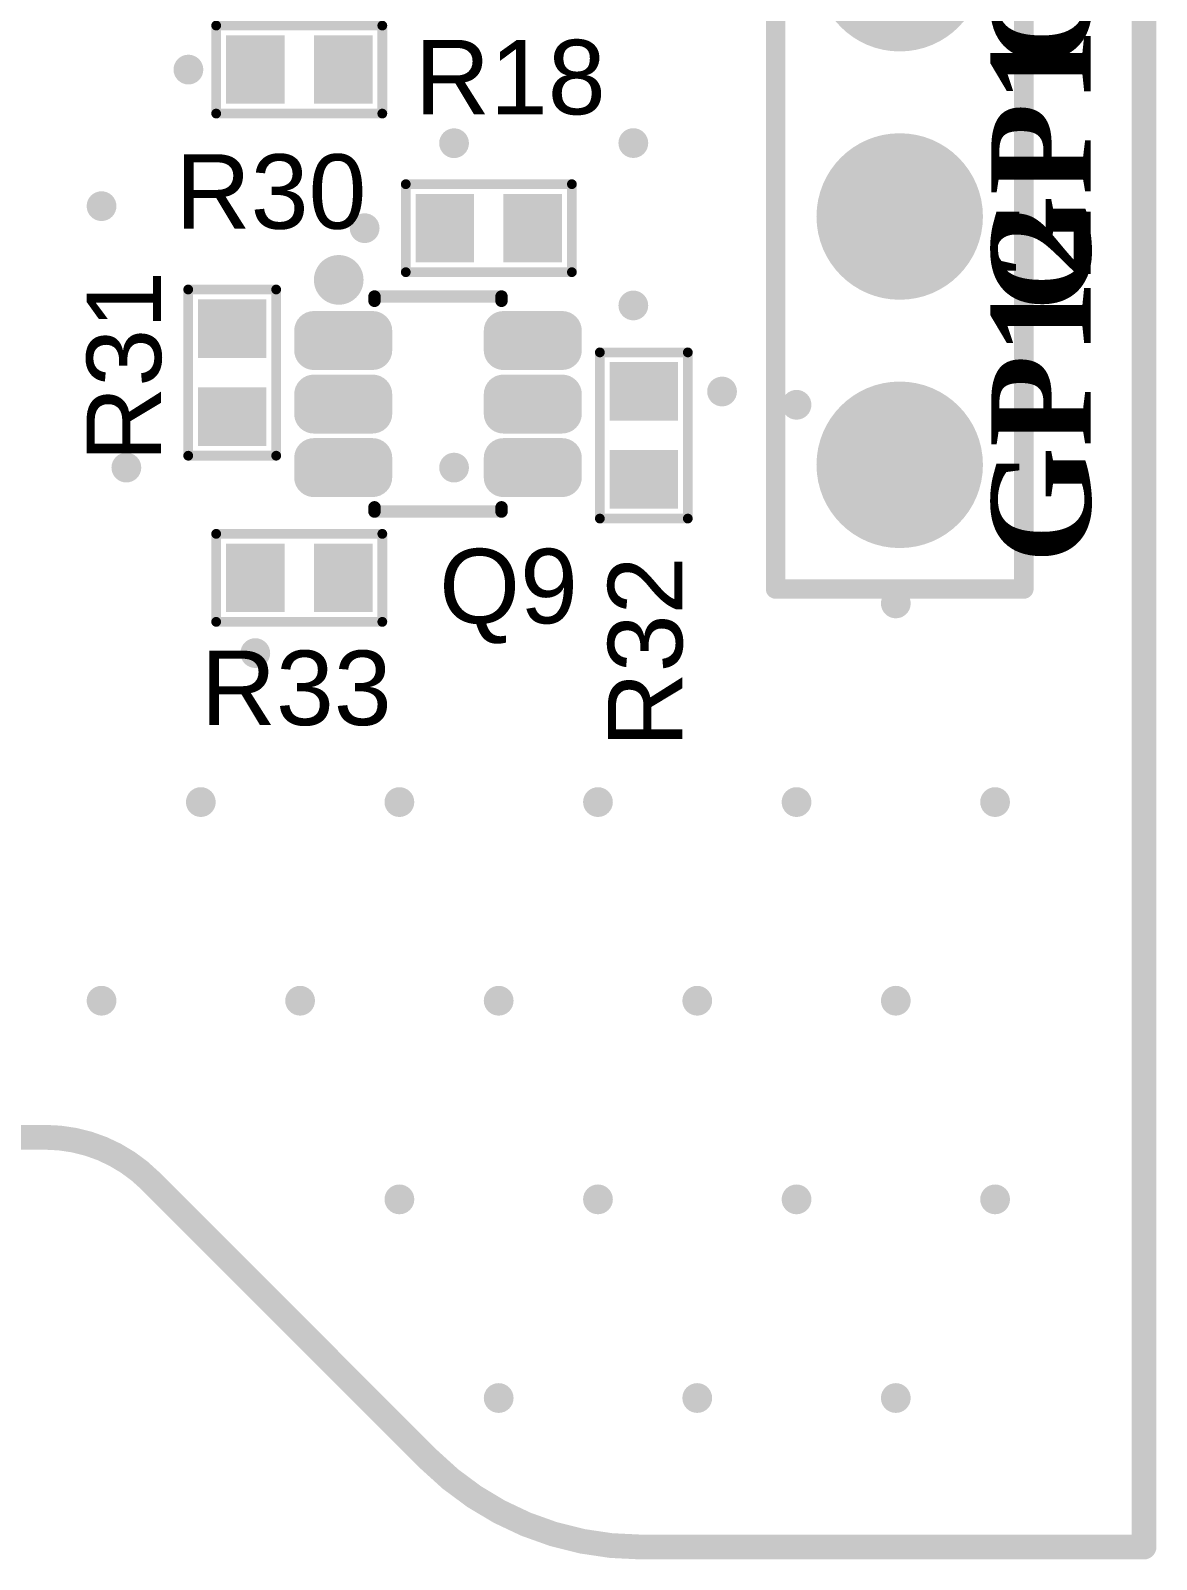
# Model space of a CAD drawing. Header units: inches. Extents: x 3.09 to 5.07, y 1.45 to 3.28.
# Drawn here: x 4.611 to 5.065, y 1.455 to 2.071 of the extents above; entities that cross this region are included whole.
import ezdxf

# ---------------------------------------------------------------- set-up
doc = ezdxf.new("R2010")
doc.units = ezdxf.units.IN
doc.header["$MEASUREMENT"] = 0
for name, color, linetype in [('BottomOverlay', 54, 'Continuous'), ('BottomSolder', 6, 'Continuous'), ('KeepOutLayer', 6, 'Continuous'), ('MultiLayer', 9, 'Continuous'), ('PadHoleLayer', 156, 'Continuous'), ('TopOverlay', 2, 'Continuous'), ('TopPaste', 8, 'Continuous'), ('TopSolder', 216, 'Continuous'), ('ViaHoleLayer', 16, 'Continuous')]:
    doc.layers.add(name, color=color, linetype=linetype)
doc.styles.add('Arial', font='', dxfattribs={"height": 0.2})
doc.styles.add('Times New Roman_Bold', font='', dxfattribs={"height": 0.2})
doc.styles.get('Arial').set_extended_font_data('Arial')
doc.styles.get('Times New Roman_Bold').set_extended_font_data('Times New Roman', bold=True)

# ---------------------------------------------------------------- blocks, each defined once
blk = doc.blocks.new('HDR1X10_B_16')
at = {"layer": 'BottomSolder'}
h = blk.add_hatch(color=6, dxfattribs=at)
edge = h.paths.add_edge_path()
edge.add_arc((0.7, 0), 0.03353, 0, 360)
h = blk.add_hatch(color=6, dxfattribs=at)
edge = h.paths.add_edge_path()
edge.add_arc((0.8, 0), 0.03353, 0, 360)
h = blk.add_hatch(color=6, dxfattribs=at)
edge = h.paths.add_edge_path()
edge.add_arc((0.9, 0), 0.03353, 0, 360)
at = {"layer": 'MultiLayer'}
h = blk.add_hatch(color=9, dxfattribs=at)
edge = h.paths.add_edge_path()
edge.add_arc((0.7, 0), 0.02953, 0, 360)
h = blk.add_hatch(color=9, dxfattribs=at)
edge = h.paths.add_edge_path()
edge.add_arc((0.8, 0), 0.02953, 0, 360)
h = blk.add_hatch(color=9, dxfattribs=at)
edge = h.paths.add_edge_path()
edge.add_arc((0.9, 0), 0.02953, 0, 360)
at = {"layer": 'PadHoleLayer'}
h = blk.add_hatch(color=156, dxfattribs=at)
edge = h.paths.add_edge_path()
edge.add_arc((0.8, 0), 0.01772, 0, 360)
h = blk.add_hatch(color=156, dxfattribs=at)
edge = h.paths.add_edge_path()
edge.add_arc((0.9, 0), 0.01772, 0, 360)
at = {"layer": 'TopSolder'}
h = blk.add_hatch(color=216, dxfattribs=at)
edge = h.paths.add_edge_path()
edge.add_arc((0.7, 0), 0.03353, 0, 360)
h = blk.add_hatch(color=216, dxfattribs=at)
edge = h.paths.add_edge_path()
edge.add_arc((0.8, 0), 0.03353, 0, 360)
h = blk.add_hatch(color=216, dxfattribs=at)
edge = h.paths.add_edge_path()
edge.add_arc((0.9, 0), 0.03353, 0, 360)
at = {"layer": 'BottomOverlay'}
for points in [[(0.95, 0.05, 0.00787, 0.00787, 0), (-0.05, 0.05, 0.00787, 0.00787, 0)], [(0.95, -0.05, 0.00787, 0.00787, 0), (0.95, 0.05, 0.00787, 0.00787, 0)], [(0.95, -0.05, 0.00787, 0.00787, 0), (0.025, -0.05, 0.00787, 0.00787, 0)]]:
    blk.add_lwpolyline(points, format="xyseb", dxfattribs=at)
for points in [[(0.94803, 0.05, 0.00394, 0.00394, 1), (0.95197, 0.05, 0.00394, 0.00394, 1)], [(0.94803, 0.05, 0.00394, 0.00394, 1), (0.95197, 0.05, 0.00394, 0.00394, 1)], [(0.94803, -0.05, 0.00394, 0.00394, 1), (0.95197, -0.05, 0.00394, 0.00394, 1)], [(0.94803, -0.05, 0.00394, 0.00394, 1), (0.95197, -0.05, 0.00394, 0.00394, 1)]]:
    blk.add_lwpolyline(points, format="xyseb", close=True, dxfattribs=at)
blk = doc.blocks.new('R0402_35')
at = {"layer": 'TopPaste'}
for points in [[(-0.02756, -0.01181), (-0.02756, 0.01181), (-0.00787, 0.01181), (-0.00787, -0.01181)], [(0.00787, -0.01181), (0.00787, 0.01181), (0.02756, 0.01181), (0.02756, -0.01181)]]:
    blk.add_hatch(color=8, dxfattribs=at).paths.add_polyline_path(points)
at = {"layer": 'TopSolder'}
for points in [[(-0.02953, -0.01378), (-0.02953, 0.01378), (-0.00591, 0.01378), (-0.00591, -0.01378)], [(0.00591, -0.01378), (0.00591, 0.01378), (0.02953, 0.01378), (0.02953, -0.01378)]]:
    blk.add_hatch(color=216, dxfattribs=at).paths.add_polyline_path(points)
at = {"layer": 'TopOverlay'}
for points in [[(-0.03346, -0.01772, 0.00394, 0.00394, 0), (-0.03346, 0.01772, 0.00394, 0.00394, 0)], [(-0.03346, 0.01772, 0.00394, 0.00394, 0), (0.03346, 0.01772, 0.00394, 0.00394, 0)], [(0.03346, -0.01772, 0.00394, 0.00394, 0), (0.03346, 0.01772, 0.00394, 0.00394, 0)], [(-0.03346, -0.01772, 0.00394, 0.00394, 0), (0.03346, -0.01772, 0.00394, 0.00394, 0)]]:
    blk.add_lwpolyline(points, format="xyseb", dxfattribs=at)
for points in [[(-0.03445, 0.01772, 0.00197, 0.00197, 1), (-0.03248, 0.01772, 0.00197, 0.00197, 1)], [(-0.03445, 0.01772, 0.00197, 0.00197, 1), (-0.03248, 0.01772, 0.00197, 0.00197, 1)], [(0.03248, 0.01772, 0.00197, 0.00197, 1), (0.03445, 0.01772, 0.00197, 0.00197, 1)], [(0.03248, 0.01772, 0.00197, 0.00197, 1), (0.03445, 0.01772, 0.00197, 0.00197, 1)], [(-0.03445, -0.01772, 0.00197, 0.00197, 1), (-0.03248, -0.01772, 0.00197, 0.00197, 1)], [(-0.03445, -0.01772, 0.00197, 0.00197, 1), (-0.03248, -0.01772, 0.00197, 0.00197, 1)], [(0.03248, -0.01772, 0.00197, 0.00197, 1), (0.03445, -0.01772, 0.00197, 0.00197, 1)], [(0.03248, -0.01772, 0.00197, 0.00197, 1), (0.03445, -0.01772, 0.00197, 0.00197, 1)]]:
    blk.add_lwpolyline(points, format="xyseb", close=True, dxfattribs=at)
blk = doc.blocks.new('R0402_36')
at = {"layer": 'TopPaste'}
for points in [[(-0.02756, -0.01181), (-0.02756, 0.01181), (-0.00787, 0.01181), (-0.00787, -0.01181)], [(0.00787, -0.01181), (0.00787, 0.01181), (0.02756, 0.01181), (0.02756, -0.01181)]]:
    blk.add_hatch(color=8, dxfattribs=at).paths.add_polyline_path(points)
at = {"layer": 'TopSolder'}
for points in [[(-0.02953, -0.01378), (-0.02953, 0.01378), (-0.00591, 0.01378), (-0.00591, -0.01378)], [(0.00591, -0.01378), (0.00591, 0.01378), (0.02953, 0.01378), (0.02953, -0.01378)]]:
    blk.add_hatch(color=216, dxfattribs=at).paths.add_polyline_path(points)
at = {"layer": 'TopOverlay'}
for points in [[(-0.03346, 0.01772, 0.00394, 0.00394, 0), (-0.03346, -0.01772, 0.00394, 0.00394, 0)], [(-0.03346, 0.01772, 0.00394, 0.00394, 0), (0.03346, 0.01772, 0.00394, 0.00394, 0)], [(0.03346, 0.01772, 0.00394, 0.00394, 0), (0.03346, -0.01772, 0.00394, 0.00394, 0)], [(-0.03346, -0.01772, 0.00394, 0.00394, 0), (0.03346, -0.01772, 0.00394, 0.00394, 0)]]:
    blk.add_lwpolyline(points, format="xyseb", dxfattribs=at)
for points in [[(-0.03445, 0.01772, 0.00197, 0.00197, 1), (-0.03248, 0.01772, 0.00197, 0.00197, 1)], [(-0.03445, 0.01772, 0.00197, 0.00197, 1), (-0.03248, 0.01772, 0.00197, 0.00197, 1)], [(0.03248, 0.01772, 0.00197, 0.00197, 1), (0.03445, 0.01772, 0.00197, 0.00197, 1)], [(0.03248, 0.01772, 0.00197, 0.00197, 1), (0.03445, 0.01772, 0.00197, 0.00197, 1)], [(-0.03445, -0.01772, 0.00197, 0.00197, 1), (-0.03248, -0.01772, 0.00197, 0.00197, 1)], [(-0.03445, -0.01772, 0.00197, 0.00197, 1), (-0.03248, -0.01772, 0.00197, 0.00197, 1)], [(0.03248, -0.01772, 0.00197, 0.00197, 1), (0.03445, -0.01772, 0.00197, 0.00197, 1)], [(0.03248, -0.01772, 0.00197, 0.00197, 1), (0.03445, -0.01772, 0.00197, 0.00197, 1)]]:
    blk.add_lwpolyline(points, format="xyseb", close=True, dxfattribs=at)
blk = doc.blocks.new('R0402_37')
at = {"layer": 'TopPaste'}
for points in [[(-0.02756, -0.01181), (-0.02756, 0.01181), (-0.00787, 0.01181), (-0.00787, -0.01181)], [(0.00787, -0.01181), (0.00787, 0.01181), (0.02756, 0.01181), (0.02756, -0.01181)]]:
    blk.add_hatch(color=8, dxfattribs=at).paths.add_polyline_path(points)
at = {"layer": 'TopSolder'}
for points in [[(-0.02953, -0.01378), (-0.02953, 0.01378), (-0.00591, 0.01378), (-0.00591, -0.01378)], [(0.00591, -0.01378), (0.00591, 0.01378), (0.02953, 0.01378), (0.02953, -0.01378)]]:
    blk.add_hatch(color=216, dxfattribs=at).paths.add_polyline_path(points)
at = {"layer": 'TopOverlay'}
for points in [[(-0.03346, 0.01772, 0.00394, 0.00394, 0), (-0.03346, -0.01772, 0.00394, 0.00394, 0)], [(-0.03346, 0.01772, 0.00394, 0.00394, 0), (0.03346, 0.01772, 0.00394, 0.00394, 0)], [(0.03346, 0.01772, 0.00394, 0.00394, 0), (0.03346, -0.01772, 0.00394, 0.00394, 0)], [(-0.03346, -0.01772, 0.00394, 0.00394, 0), (0.03346, -0.01772, 0.00394, 0.00394, 0)]]:
    blk.add_lwpolyline(points, format="xyseb", dxfattribs=at)
for points in [[(-0.03445, 0.01772, 0.00197, 0.00197, 1), (-0.03248, 0.01772, 0.00197, 0.00197, 1)], [(-0.03445, 0.01772, 0.00197, 0.00197, 1), (-0.03248, 0.01772, 0.00197, 0.00197, 1)], [(0.03248, 0.01772, 0.00197, 0.00197, 1), (0.03445, 0.01772, 0.00197, 0.00197, 1)], [(0.03248, 0.01772, 0.00197, 0.00197, 1), (0.03445, 0.01772, 0.00197, 0.00197, 1)], [(-0.03445, -0.01772, 0.00197, 0.00197, 1), (-0.03248, -0.01772, 0.00197, 0.00197, 1)], [(-0.03445, -0.01772, 0.00197, 0.00197, 1), (-0.03248, -0.01772, 0.00197, 0.00197, 1)], [(0.03248, -0.01772, 0.00197, 0.00197, 1), (0.03445, -0.01772, 0.00197, 0.00197, 1)], [(0.03248, -0.01772, 0.00197, 0.00197, 1), (0.03445, -0.01772, 0.00197, 0.00197, 1)]]:
    blk.add_lwpolyline(points, format="xyseb", close=True, dxfattribs=at)
blk = doc.blocks.new('R0402_40')
at = {"layer": 'TopPaste'}
for points in [[(-0.02756, -0.01181), (-0.02756, 0.01181), (-0.00787, 0.01181), (-0.00787, -0.01181)], [(0.00787, -0.01181), (0.00787, 0.01181), (0.02756, 0.01181), (0.02756, -0.01181)]]:
    blk.add_hatch(color=8, dxfattribs=at).paths.add_polyline_path(points)
at = {"layer": 'TopSolder'}
for points in [[(-0.02953, -0.01378), (-0.02953, 0.01378), (-0.00591, 0.01378), (-0.00591, -0.01378)], [(0.00591, -0.01378), (0.00591, 0.01378), (0.02953, 0.01378), (0.02953, -0.01378)]]:
    blk.add_hatch(color=216, dxfattribs=at).paths.add_polyline_path(points)
at = {"layer": 'TopOverlay'}
for points in [[(-0.03346, 0.01772, 0.00394, 0.00394, 0), (-0.03346, -0.01772, 0.00394, 0.00394, 0)], [(0.03346, 0.01772, 0.00394, 0.00394, 0), (-0.03346, 0.01772, 0.00394, 0.00394, 0)], [(0.03346, 0.01772, 0.00394, 0.00394, 0), (0.03346, -0.01772, 0.00394, 0.00394, 0)], [(0.03346, -0.01772, 0.00394, 0.00394, 0), (-0.03346, -0.01772, 0.00394, 0.00394, 0)]]:
    blk.add_lwpolyline(points, format="xyseb", dxfattribs=at)
for points in [[(-0.03445, 0.01772, 0.00197, 0.00197, 1), (-0.03248, 0.01772, 0.00197, 0.00197, 1)], [(-0.03445, 0.01772, 0.00197, 0.00197, 1), (-0.03248, 0.01772, 0.00197, 0.00197, 1)], [(0.03248, 0.01772, 0.00197, 0.00197, 1), (0.03445, 0.01772, 0.00197, 0.00197, 1)], [(0.03248, 0.01772, 0.00197, 0.00197, 1), (0.03445, 0.01772, 0.00197, 0.00197, 1)], [(-0.03445, -0.01772, 0.00197, 0.00197, 1), (-0.03248, -0.01772, 0.00197, 0.00197, 1)], [(-0.03445, -0.01772, 0.00197, 0.00197, 1), (-0.03248, -0.01772, 0.00197, 0.00197, 1)], [(0.03248, -0.01772, 0.00197, 0.00197, 1), (0.03445, -0.01772, 0.00197, 0.00197, 1)], [(0.03248, -0.01772, 0.00197, 0.00197, 1), (0.03445, -0.01772, 0.00197, 0.00197, 1)]]:
    blk.add_lwpolyline(points, format="xyseb", close=True, dxfattribs=at)
blk = doc.blocks.new('R0402_53')
at = {"layer": 'TopPaste'}
for points in [[(-0.02756, -0.01181), (-0.02756, 0.01181), (-0.00787, 0.01181), (-0.00787, -0.01181)], [(0.00787, -0.01181), (0.00787, 0.01181), (0.02756, 0.01181), (0.02756, -0.01181)]]:
    blk.add_hatch(color=8, dxfattribs=at).paths.add_polyline_path(points)
at = {"layer": 'TopSolder'}
for points in [[(-0.02953, -0.01378), (-0.02953, 0.01378), (-0.00591, 0.01378), (-0.00591, -0.01378)], [(0.00591, -0.01378), (0.00591, 0.01378), (0.02953, 0.01378), (0.02953, -0.01378)]]:
    blk.add_hatch(color=216, dxfattribs=at).paths.add_polyline_path(points)
at = {"layer": 'TopOverlay'}
for points in [[(-0.03346, -0.01772, 0.00394, 0.00394, 0), (-0.03346, 0.01772, 0.00394, 0.00394, 0)], [(-0.03346, 0.01772, 0.00394, 0.00394, 0), (0.03346, 0.01772, 0.00394, 0.00394, 0)], [(0.03346, -0.01772, 0.00394, 0.00394, 0), (0.03346, 0.01772, 0.00394, 0.00394, 0)], [(-0.03346, -0.01772, 0.00394, 0.00394, 0), (0.03346, -0.01772, 0.00394, 0.00394, 0)]]:
    blk.add_lwpolyline(points, format="xyseb", dxfattribs=at)
for points in [[(-0.03445, 0.01772, 0.00197, 0.00197, 1), (-0.03248, 0.01772, 0.00197, 0.00197, 1)], [(-0.03445, 0.01772, 0.00197, 0.00197, 1), (-0.03248, 0.01772, 0.00197, 0.00197, 1)], [(0.03248, 0.01772, 0.00197, 0.00197, 1), (0.03445, 0.01772, 0.00197, 0.00197, 1)], [(0.03248, 0.01772, 0.00197, 0.00197, 1), (0.03445, 0.01772, 0.00197, 0.00197, 1)], [(-0.03445, -0.01772, 0.00197, 0.00197, 1), (-0.03248, -0.01772, 0.00197, 0.00197, 1)], [(-0.03445, -0.01772, 0.00197, 0.00197, 1), (-0.03248, -0.01772, 0.00197, 0.00197, 1)], [(0.03248, -0.01772, 0.00197, 0.00197, 1), (0.03445, -0.01772, 0.00197, 0.00197, 1)], [(0.03248, -0.01772, 0.00197, 0.00197, 1), (0.03445, -0.01772, 0.00197, 0.00197, 1)]]:
    blk.add_lwpolyline(points, format="xyseb", close=True, dxfattribs=at)
blk = doc.blocks.new('SOT_363_6_62')
at = {"layer": 'TopPaste'}
h = blk.add_hatch(color=8, dxfattribs=at)
edge = h.paths.add_edge_path()
edge.add_arc((-0.029528, 0.049998), 0.003937, 90, 180)
edge.add_line((-0.033465, 0.049998), (-0.033465, 0.026376))
edge.add_arc((-0.029528, 0.026376), 0.003937, 180, 270)
edge.add_line((-0.029528, 0.022439), (-0.021654, 0.022439))
edge.add_arc((-0.021654, 0.026376), 0.003937, 270, 360)
edge.add_line((-0.017717, 0.026376), (-0.017717, 0.049998))
edge.add_arc((-0.021654, 0.049998), 0.003937, 0, 90)
edge.add_line((-0.021654, 0.053935), (-0.029528, 0.053935))
h = blk.add_hatch(color=8, dxfattribs=at)
edge = h.paths.add_edge_path()
edge.add_arc((-0.003937, 0.049998), 0.003937, 90, 180)
edge.add_line((-0.007874, 0.049998), (-0.007874, 0.026376))
edge.add_arc((-0.003937, 0.026376), 0.003937, 180, 270)
edge.add_line((-0.003937, 0.022439), (0.003937, 0.022439))
edge.add_arc((0.003937, 0.026376), 0.003937, 270, 360)
edge.add_line((0.007874, 0.026376), (0.007874, 0.049998))
edge.add_arc((0.003937, 0.049998), 0.003937, 0, 90)
edge.add_line((0.003937, 0.053935), (-0.003937, 0.053935))
h = blk.add_hatch(color=8, dxfattribs=at)
edge = h.paths.add_edge_path()
edge.add_arc((0.021654, 0.049998), 0.003937, 90, 180)
edge.add_line((0.017717, 0.049998), (0.017717, 0.026376))
edge.add_arc((0.021654, 0.026376), 0.003937, 180, 270)
edge.add_line((0.021654, 0.022439), (0.029528, 0.022439))
edge.add_arc((0.029528, 0.026376), 0.003937, 270, 360)
edge.add_line((0.033465, 0.026376), (0.033465, 0.049998))
edge.add_arc((0.029528, 0.049998), 0.003937, 0, 90)
edge.add_line((0.029528, 0.053935), (0.021654, 0.053935))
h = blk.add_hatch(color=8, dxfattribs=at)
edge = h.paths.add_edge_path()
edge.add_arc((-0.029528, -0.026382), 0.003937, 90, 180)
edge.add_line((-0.033465, -0.026382), (-0.033465, -0.050004))
edge.add_arc((-0.029528, -0.050004), 0.003937, 180, 270)
edge.add_line((-0.029528, -0.053941), (-0.021654, -0.053941))
edge.add_arc((-0.021654, -0.050004), 0.003937, 270, 360)
edge.add_line((-0.017717, -0.050004), (-0.017717, -0.026382))
edge.add_arc((-0.021654, -0.026382), 0.003937, 0, 90)
edge.add_line((-0.021654, -0.022445), (-0.029528, -0.022445))
h = blk.add_hatch(color=8, dxfattribs=at)
edge = h.paths.add_edge_path()
edge.add_arc((-0.003937, -0.026382), 0.003937, 90, 180)
edge.add_line((-0.007874, -0.026382), (-0.007874, -0.050004))
edge.add_arc((-0.003937, -0.050004), 0.003937, 180, 270)
edge.add_line((-0.003937, -0.053941), (0.003937, -0.053941))
edge.add_arc((0.003937, -0.050004), 0.003937, 270, 360)
edge.add_line((0.007874, -0.050004), (0.007874, -0.026382))
edge.add_arc((0.003937, -0.026382), 0.003937, 0, 90)
edge.add_line((0.003937, -0.022445), (-0.003937, -0.022445))
h = blk.add_hatch(color=8, dxfattribs=at)
edge = h.paths.add_edge_path()
edge.add_arc((0.021654, -0.026382), 0.003937, 90, 180)
edge.add_line((0.017717, -0.026382), (0.017717, -0.050004))
edge.add_arc((0.021654, -0.050004), 0.003937, 180, 270)
edge.add_line((0.021654, -0.053941), (0.029528, -0.053941))
edge.add_arc((0.029528, -0.050004), 0.003937, 270, 360)
edge.add_line((0.033465, -0.050004), (0.033465, -0.026382))
edge.add_arc((0.029528, -0.026382), 0.003937, 0, 90)
edge.add_line((0.029528, -0.022445), (0.021654, -0.022445))
at = {"layer": 'TopSolder'}
h = blk.add_hatch(color=216, dxfattribs=at)
edge = h.paths.add_edge_path()
edge.add_arc((-0.029528, 0.049998), 0.007937, 90, 180)
edge.add_line((-0.037465, 0.049998), (-0.037465, 0.026376))
edge.add_arc((-0.029528, 0.026376), 0.007937, 180, 270)
edge.add_line((-0.029528, 0.018439), (-0.021654, 0.018439))
edge.add_arc((-0.021654, 0.026376), 0.007937, 270, 360)
edge.add_line((-0.013717, 0.026376), (-0.013717, 0.049998))
edge.add_arc((-0.021654, 0.049998), 0.007937, 0, 90)
edge.add_line((-0.021654, 0.057935), (-0.029528, 0.057935))
h = blk.add_hatch(color=216, dxfattribs=at)
edge = h.paths.add_edge_path()
edge.add_arc((-0.003937, 0.049998), 0.007937, 90, 180)
edge.add_line((-0.011874, 0.049998), (-0.011874, 0.026376))
edge.add_arc((-0.003937, 0.026376), 0.007937, 180, 270)
edge.add_line((-0.003937, 0.018439), (0.003937, 0.018439))
edge.add_arc((0.003937, 0.026376), 0.007937, 270, 360)
edge.add_line((0.011874, 0.026376), (0.011874, 0.049998))
edge.add_arc((0.003937, 0.049998), 0.007937, 0, 90)
edge.add_line((0.003937, 0.057935), (-0.003937, 0.057935))
h = blk.add_hatch(color=216, dxfattribs=at)
edge = h.paths.add_edge_path()
edge.add_arc((0.021654, 0.049998), 0.007937, 90, 180)
edge.add_line((0.013717, 0.049998), (0.013717, 0.026376))
edge.add_arc((0.021654, 0.026376), 0.007937, 180, 270)
edge.add_line((0.021654, 0.018439), (0.029528, 0.018439))
edge.add_arc((0.029528, 0.026376), 0.007937, 270, 360)
edge.add_line((0.037465, 0.026376), (0.037465, 0.049998))
edge.add_arc((0.029528, 0.049998), 0.007937, 0, 90)
edge.add_line((0.029528, 0.057935), (0.021654, 0.057935))
h = blk.add_hatch(color=216, dxfattribs=at)
edge = h.paths.add_edge_path()
edge.add_arc((-0.029528, -0.026382), 0.007937, 90, 180)
edge.add_line((-0.037465, -0.026382), (-0.037465, -0.050004))
edge.add_arc((-0.029528, -0.050004), 0.007937, 180, 270)
edge.add_line((-0.029528, -0.057941), (-0.021654, -0.057941))
edge.add_arc((-0.021654, -0.050004), 0.007937, 270, 360)
edge.add_line((-0.013717, -0.050004), (-0.013717, -0.026382))
edge.add_arc((-0.021654, -0.026382), 0.007937, 0, 90)
edge.add_line((-0.021654, -0.018445), (-0.029528, -0.018445))
h = blk.add_hatch(color=216, dxfattribs=at)
edge = h.paths.add_edge_path()
edge.add_arc((-0.003937, -0.026382), 0.007937, 90, 180)
edge.add_line((-0.011874, -0.026382), (-0.011874, -0.050004))
edge.add_arc((-0.003937, -0.050004), 0.007937, 180, 270)
edge.add_line((-0.003937, -0.057941), (0.003937, -0.057941))
edge.add_arc((0.003937, -0.050004), 0.007937, 270, 360)
edge.add_line((0.011874, -0.050004), (0.011874, -0.026382))
edge.add_arc((0.003937, -0.026382), 0.007937, 0, 90)
edge.add_line((0.003937, -0.018445), (-0.003937, -0.018445))
h = blk.add_hatch(color=216, dxfattribs=at)
edge = h.paths.add_edge_path()
edge.add_arc((0.021654, -0.026382), 0.007937, 90, 180)
edge.add_line((0.013717, -0.026382), (0.013717, -0.050004))
edge.add_arc((0.021654, -0.050004), 0.007937, 180, 270)
edge.add_line((0.021654, -0.057941), (0.029528, -0.057941))
edge.add_arc((0.029528, -0.050004), 0.007937, 270, 360)
edge.add_line((0.037465, -0.050004), (0.037465, -0.026382))
edge.add_arc((0.029528, -0.026382), 0.007937, 0, 90)
edge.add_line((0.029528, -0.018445), (0.021654, -0.018445))
at = {"layer": 'TopOverlay'}
for points in [[(-0.043308, -0.025595, 0.005, 0.005, 0), (-0.043308, 0.025587, 0.005, 0.005, 0)], [(-0.041582, 0.025587, 0.005, 0.005, 0), (-0.043308, 0.025587, 0.005, 0.005, 0)], [(0.043306, 0.025587, 0.005, 0.005, 0), (0.04158, 0.025587, 0.005, 0.005, 0)], [(0.043306, -0.025595, 0.005, 0.005, 0), (0.043306, 0.025587, 0.005, 0.005, 0)], [(-0.041582, -0.025595, 0.005, 0.005, 0), (-0.043308, -0.025595, 0.005, 0.005, 0)], [(0.043306, -0.025595, 0.005, 0.005, 0), (0.04158, -0.025595, 0.005, 0.005, 0)]]:
    blk.add_lwpolyline(points, format="xyseb", dxfattribs=at)
for points in [[(-0.044558, 0.025587, 0.0025, 0.0025, 1), (-0.042058, 0.025587, 0.0025, 0.0025, 1)], [(-0.044558, 0.025587, 0.0025, 0.0025, 1), (-0.042058, 0.025587, 0.0025, 0.0025, 1)], [(-0.042832, 0.025587, 0.0025, 0.0025, 1), (-0.040332, 0.025587, 0.0025, 0.0025, 1)], [(0.04033, 0.025587, 0.0025, 0.0025, 1), (0.04283, 0.025587, 0.0025, 0.0025, 1)], [(0.042056, 0.025587, 0.0025, 0.0025, 1), (0.044556, 0.025587, 0.0025, 0.0025, 1)], [(0.042056, 0.025587, 0.0025, 0.0025, 1), (0.044556, 0.025587, 0.0025, 0.0025, 1)], [(-0.044558, -0.025595, 0.0025, 0.0025, 1), (-0.042058, -0.025595, 0.0025, 0.0025, 1)], [(-0.044558, -0.025595, 0.0025, 0.0025, 1), (-0.042058, -0.025595, 0.0025, 0.0025, 1)], [(-0.042832, -0.025595, 0.0025, 0.0025, 1), (-0.040332, -0.025595, 0.0025, 0.0025, 1)], [(0.04033, -0.025595, 0.0025, 0.0025, 1), (0.04283, -0.025595, 0.0025, 0.0025, 1)], [(0.042056, -0.025595, 0.0025, 0.0025, 1), (0.044556, -0.025595, 0.0025, 0.0025, 1)], [(0.042056, -0.025595, 0.0025, 0.0025, 1), (0.044556, -0.025595, 0.0025, 0.0025, 1)], [(-0.045, -0.040005, 0.01, 0.01, 1), (-0.055, -0.040005, 0.01, 0.01, 1)], [(-0.0575, -0.040005, 0.005, 0.005, 1), (-0.0525, -0.040005, 0.005, 0.005, 1)], [(-0.0475, -0.040005, 0.005, 0.005, 1), (-0.0425, -0.040005, 0.005, 0.005, 1)]]:
    blk.add_lwpolyline(points, format="xyseb", close=True, dxfattribs=at)

msp = doc.modelspace()

# ---------------------------------------------------------------- hatches: boundary and pattern name
at = {"layer": 'ViaHoleLayer'}
h = msp.add_hatch(color=16, dxfattribs=at)
edge = h.paths.add_edge_path()
edge.add_arc((4.675, 2.055), 0.006, 0, 360)
h = msp.add_hatch(color=16, dxfattribs=at)
edge = h.paths.add_edge_path()
edge.add_arc((4.78203, 2.02535), 0.006, 0, 360)
h = msp.add_hatch(color=16, dxfattribs=at)
edge = h.paths.add_edge_path()
edge.add_arc((4.85425, 2.0254), 0.006, 0, 360)
h = msp.add_hatch(color=16, dxfattribs=at)
edge = h.paths.add_edge_path()
edge.add_arc((4.64, 2), 0.006, 0, 360)
h = msp.add_hatch(color=16, dxfattribs=at)
edge = h.paths.add_edge_path()
edge.add_arc((4.746, 1.99113), 0.006, 0, 360)
h = msp.add_hatch(color=16, dxfattribs=at)
edge = h.paths.add_edge_path()
edge.add_arc((4.85425, 1.96), 0.006, 0, 360)
h = msp.add_hatch(color=16, dxfattribs=at)
edge = h.paths.add_edge_path()
edge.add_arc((4.89, 1.92535), 0.006, 0, 360)
h = msp.add_hatch(color=16, dxfattribs=at)
edge = h.paths.add_edge_path()
edge.add_arc((4.92, 1.92), 0.006, 0, 360)
h = msp.add_hatch(color=16, dxfattribs=at)
edge = h.paths.add_edge_path()
edge.add_arc((4.65, 1.89471), 0.006, 0, 360)
h = msp.add_hatch(color=16, dxfattribs=at)
edge = h.paths.add_edge_path()
edge.add_arc((4.78203, 1.89471), 0.006, 0, 360)
h = msp.add_hatch(color=16, dxfattribs=at)
edge = h.paths.add_edge_path()
edge.add_arc((4.96, 1.84), 0.006, 0, 360)
h = msp.add_hatch(color=16, dxfattribs=at)
edge = h.paths.add_edge_path()
edge.add_arc((4.70194, 1.82), 0.006, 0, 360)
h = msp.add_hatch(color=16, dxfattribs=at)
edge = h.paths.add_edge_path()
edge.add_arc((4.68, 1.76), 0.006, 0, 360)
h = msp.add_hatch(color=16, dxfattribs=at)
edge = h.paths.add_edge_path()
edge.add_arc((4.76, 1.76), 0.006, 0, 360)
h = msp.add_hatch(color=16, dxfattribs=at)
edge = h.paths.add_edge_path()
edge.add_arc((4.84, 1.76), 0.006, 0, 360)
h = msp.add_hatch(color=16, dxfattribs=at)
edge = h.paths.add_edge_path()
edge.add_arc((4.92, 1.76), 0.006, 0, 360)
h = msp.add_hatch(color=16, dxfattribs=at)
edge = h.paths.add_edge_path()
edge.add_arc((5, 1.76), 0.006, 0, 360)
h = msp.add_hatch(color=16, dxfattribs=at)
edge = h.paths.add_edge_path()
edge.add_arc((4.64, 1.68), 0.006, 0, 360)
h = msp.add_hatch(color=16, dxfattribs=at)
edge = h.paths.add_edge_path()
edge.add_arc((4.72, 1.68), 0.006, 0, 360)
h = msp.add_hatch(color=16, dxfattribs=at)
edge = h.paths.add_edge_path()
edge.add_arc((4.8, 1.68), 0.006, 0, 360)
h = msp.add_hatch(color=16, dxfattribs=at)
edge = h.paths.add_edge_path()
edge.add_arc((4.88, 1.68), 0.006, 0, 360)
h = msp.add_hatch(color=16, dxfattribs=at)
edge = h.paths.add_edge_path()
edge.add_arc((4.96, 1.68), 0.006, 0, 360)
h = msp.add_hatch(color=16, dxfattribs=at)
edge = h.paths.add_edge_path()
edge.add_arc((4.76, 1.6), 0.006, 0, 360)
h = msp.add_hatch(color=16, dxfattribs=at)
edge = h.paths.add_edge_path()
edge.add_arc((4.84, 1.6), 0.006, 0, 360)
h = msp.add_hatch(color=16, dxfattribs=at)
edge = h.paths.add_edge_path()
edge.add_arc((4.92, 1.6), 0.006, 0, 360)
h = msp.add_hatch(color=16, dxfattribs=at)
edge = h.paths.add_edge_path()
edge.add_arc((5, 1.6), 0.006, 0, 360)
h = msp.add_hatch(color=16, dxfattribs=at)
edge = h.paths.add_edge_path()
edge.add_arc((4.8, 1.52), 0.006, 0, 360)
h = msp.add_hatch(color=16, dxfattribs=at)
edge = h.paths.add_edge_path()
edge.add_arc((4.88, 1.52), 0.006, 0, 360)
h = msp.add_hatch(color=16, dxfattribs=at)
edge = h.paths.add_edge_path()
edge.add_arc((4.96, 1.52), 0.006, 0, 360)

# ---------------------------------------------------------------- linework, layer by layer
at = {"layer": 'KeepOutLayer'}
for points in [[(5.06, 1.46, 0.01, 0.01, 0), (5.06, 3.23165, 0.01, 0.01, 0)], [(4.14485, 1.625, 0.01, 0.01, 0), (4.61729, 1.625, 0.01, 0.01, 0)], [(4.61729, 1.625, 0.01, 0.01, -0.198912), (4.6597, 1.60743, 0.01, 0.01, 0)], [(4.6597, 1.60743, 0.01, 0.01, 0), (4.77178, 1.49535, 0.01, 0.01, 0)], [(4.85713, 1.46, 0.01, 0.01, -0.198912), (4.77178, 1.49535, 0.01, 0.01, 0)], [(4.85713, 1.46, 0.01, 0.01, 0), (5.06, 1.46, 0.01, 0.01, 0)]]:
    msp.add_lwpolyline(points, format="xyseb", dxfattribs=at)
for points in [[(4.61479, 1.625, 0.005, 0.005, 1), (4.61979, 1.625, 0.005, 0.005, 1)], [(4.61479, 1.625, 0.005, 0.005, 1), (4.61979, 1.625, 0.005, 0.005, 1)], [(4.6572, 1.60743, 0.005, 0.005, 1), (4.6622, 1.60743, 0.005, 0.005, 1)], [(4.6572, 1.60743, 0.005, 0.005, 1), (4.6622, 1.60743, 0.005, 0.005, 1)], [(4.76928, 1.49535, 0.005, 0.005, 1), (4.77428, 1.49535, 0.005, 0.005, 1)], [(4.76928, 1.49535, 0.005, 0.005, 1), (4.77428, 1.49535, 0.005, 0.005, 1)], [(4.85463, 1.46, 0.005, 0.005, 1), (4.85963, 1.46, 0.005, 0.005, 1)], [(4.85463, 1.46, 0.005, 0.005, 1), (4.85963, 1.46, 0.005, 0.005, 1)], [(5.0575, 1.46, 0.005, 0.005, 1), (5.0625, 1.46, 0.005, 0.005, 1)], [(5.0575, 1.46, 0.005, 0.005, 1), (5.0625, 1.46, 0.005, 0.005, 1)]]:
    msp.add_lwpolyline(points, format="xyseb", close=True, dxfattribs=at)

# ---------------------------------------------------------------- block references
for name, p, rotation in [('HDR1X10_B_16', (4.96157, 2.79583), 270), ('R0402_40', (4.79603, 1.99113), 180), ('SOT_363_6_62', (4.77556, 1.9203), 270), ('R0402_37', (4.69264, 1.93296), 90), ('R0402_36', (4.85848, 1.90764), 90)]:
    msp.add_blockref(name, p, dxfattribs=dict(rotation=rotation))
for name, p in [('R0402_53', (4.71965, 2.055)), ('R0402_35', (4.71965, 1.8503))]:
    msp.add_blockref(name, p)

# ---------------------------------------------------------------- texts
at = {"layer": 'TopOverlay'}
for s, height, style, p in [('GP10', 0.04, 'Times New Roman_Bold', (5.03845, 2.056)), ('GP11', 0.04, 'Times New Roman_Bold', (5.03845, 1.95755)), ('GP12', 0.04, 'Times New Roman_Bold', (5.03845, 1.85609)), ('R31', 0.03, 'Arial', (4.664, 1.89701)), ('R32', 0.03, 'Arial', (4.874, 1.78201))]:
    msp.add_text(s, height=height, rotation=90, dxfattribs=dict(at, style=style)).set_placement(p)
at = {"layer": 'TopOverlay', "style": 'Arial'}
for s, p in [('R18', (4.76623, 2.03697)), ('R30', (4.66983, 1.99089)), ('Q9', (4.77601, 1.832)), ('R33', (4.68001, 1.791))]:
    msp.add_text(s, height=0.03, dxfattribs=at).set_placement(p)

doc.saveas('drawing.dxf')
